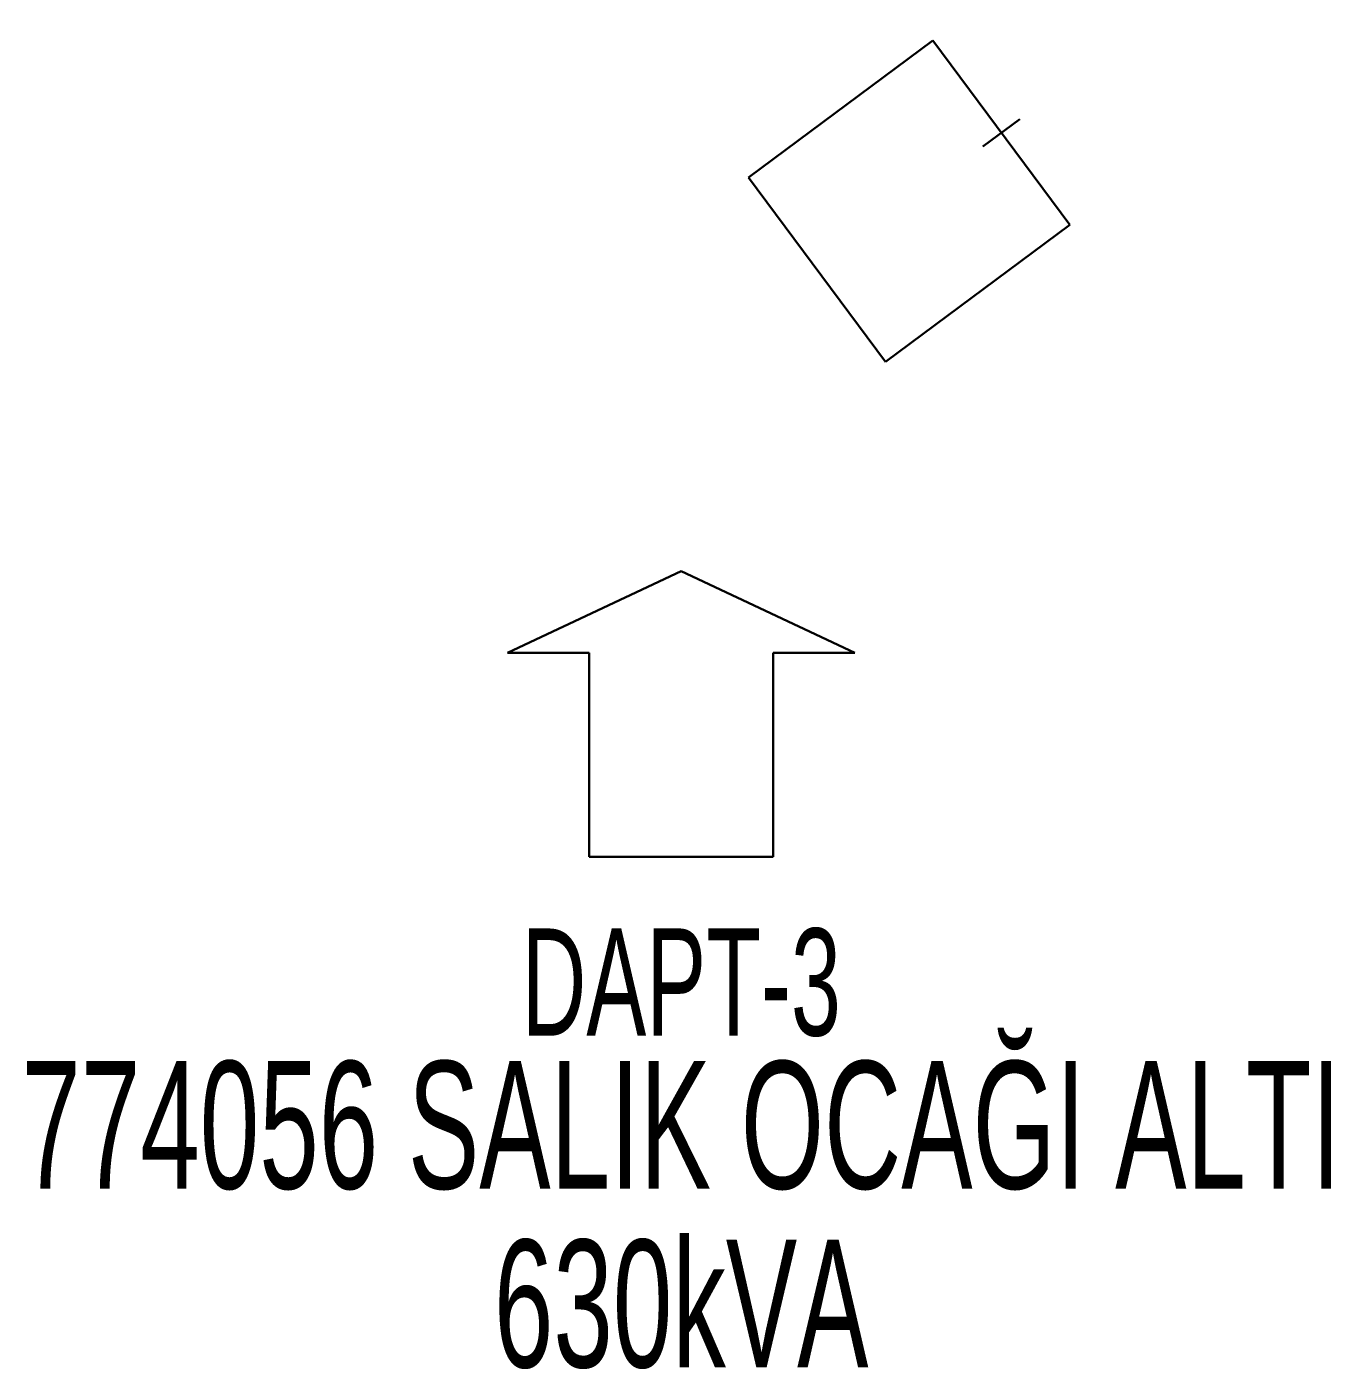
# Model space of a CAD drawing. Header units: millimetres. Extents: x 548145 to 551768, y 4050101 to 4056026.
# Drawn here: x 550252.06 to 550277.62, y 4052661.03 to 4052687.33 of the extents above; entities that cross this region are included whole.
import ezdxf
from ezdxf.enums import TextEntityAlignment as Align

# ---------------------------------------------------------------- set-up
doc = ezdxf.new("R2010")
doc.units = ezdxf.units.MM
doc.layers.add('TRAFO_MEVCUT', color=5, linetype='Continuous', lineweight=30)
doc.styles.get("Standard").update_dxf_attribs({"font": 'Arial'})

# ---------------------------------------------------------------- blocks, each defined once
blk = doc.blocks.new('MEV_BINA_KARE')
at = {"layer": 'TRAFO_MEVCUT', "linetype": 'Continuous'}
for p, q in [((0, 1.8), (0, 2.7)), ((-2.25, -2.25), (-2.25, 2.25)), ((-2.25, 2.25), (2.25, 2.25)), ((2.25, 2.25), (2.25, -2.25)), ((2.25, -2.25), (-2.25, -2.25))]:
    blk.add_line(p, q, dxfattribs=at)
blk = doc.blocks.new('MEV_DAPT')
at = {"layer": 'TRAFO_MEVCUT', "linetype": 'Continuous'}
for p, q in [((-3.4, 2), (0, 3.6)), ((0, 3.6), (3.4, 2)), ((-1.8, 2), (-3.4, 2)), ((-1.8, -2), (-1.8, 2)), ((3.4, 2), (1.8, 2)), ((1.8, 2), (1.8, -2)), ((1.8, -2), (-1.8, -2))]:
    blk.add_line(p, q, dxfattribs=at)

msp = doc.modelspace()

# ---------------------------------------------------------------- block references
at = {"layer": 'TRAFO_MEVCUT', "rotation": 306.597221}
msp.add_blockref('MEV_BINA_KARE', (550269.347756, 4052683.917805), dxfattribs=at)
at = {"layer": 'TRAFO_MEVCUT'}
msp.add_blockref('MEV_DAPT', (550264.88221, 4052673.068023), dxfattribs=at)

# ---------------------------------------------------------------- texts
at = {"layer": 'TRAFO_MEVCUT', "width": 0.6}
for s, height, p in [('DAPT-3', 2.1, (550264.88221, 4052667.568023)), ('774056 SALIK OCAĞI ALTI', 2.5, (550264.88221, 4052664.568023)), ('630kVA', 2.5, (550264.88221, 4052661.068023))]:
    msp.add_text(s, height=height, dxfattribs=at).set_placement(p, align=Align.CENTER)

doc.saveas('drawing.dxf')
